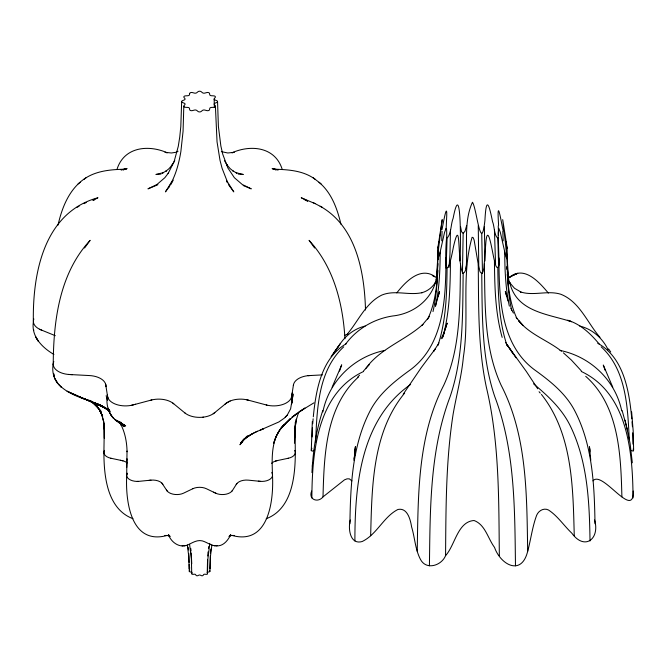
<?xml version="1.0" encoding="UTF-8"?>
<svg xmlns="http://www.w3.org/2000/svg" width="667" height="667" viewBox="0 0 667 667"><rect width="100%" height="100%" fill="white"/><g stroke="black" fill="none" stroke-linecap="round" stroke-linejoin="round"><path stroke-width="1" d="M104.285 428.623L103.902 452.326M498.616 238.227C494.305 238.002 494.397 225.429 492.571 221.769C489.803 208.296 486.318 192.404 484.934 220.31C480.982 255.786 476.588 207.662 472.453 202.251C463.206 222.269 467.992 247.007 466.116 268.568M506.536 246.148L507.22 248.124L502.701 219.618L507.22 258.337L506.67 258.554L505.528 255.286L500.367 232.483L498.824 228.372L498.116 233.3L498.916 257.879C500.2 266.441 496.748 273.22 494.43 260.463C493.038 256.87 487.936 220.152 485.868 242.288L483.967 267.734L482.991 271.903L481.524 273.353L480.14 271.861L478.814 267.634L474.12 240.028L473.153 237.635L472.103 237.277C460.897 275.771 469.668 317.459 463.382 357.003C461.606 376.296 456.445 395.022 453.143 414.065C445.789 460.855 445.981 508.421 445.564 555.661C441.537 565.674 426.13 570.552 420.443 559.346C415.182 549.358 414.857 537.585 411.606 526.905C410.463 519.927 407.587 507.437 397.966 509.455C383.5 516.733 376.922 534.517 362.164 541.521C349.917 545.147 347.899 528.247 350.325 519.977M126.688 475.329L127.022 451.034L127.064 451.767C126.847 441.404 124.771 430.874 119.41 421.877L120.485 423.537M466.65 225.613L464.999 231.249L463.165 233.283L462.431 273.337M437.844 247.816L442.204 219.618L437.952 253.31L437.927 258.846L439.57 254.552L444.539 232.483L446.081 228.372L446.665 229.973L446.732 236.235C444.639 257.445 445.414 288.994 453.41 247.04C461.464 211.914 456.853 265.825 463.165 273.32C462.581 314.607 463.573 357.145 450.083 396.757C429.723 450.542 430.198 509.163 429.423 565.833M446.506 238.636C451.551 234.342 450.625 224.345 453.143 218.251C461.864 172.978 460.697 257.77 459.905 260.964M460.53 263.815C459.763 304.544 461.155 347.424 443.738 385.293C417.5 436.243 418.209 495.448 417.225 551.276M447.073 267.959C446.782 294.014 446.181 320.685 437.844 345.639M450.475 229.915L449.967 254.385L449.033 267.409M450.475 260.463C450.233 285.226 449.775 310.355 443.538 334.467M314.774 449.917L312.273 451.175L311.264 450.592L312.331 421.436M445.998 257.879C445.764 297.399 444.656 345.848 408.738 370.994C393.813 381.841 379.031 393.838 370.31 410.488C352.176 445.156 350.525 485.468 349.9 523.77M447.073 238.653L446.115 268.201M440.187 252.076C440.087 270.168 439.361 288.394 435.551 306.145M103.919 425.771L103.969 422.778M294.939 436.018L294.922 436.843L295.039 428.648L296.34 419.293L295.089 427.83L295.289 452.059M370.652 535.751C371.961 487.31 372.111 432.466 404.652 393.088M437.785 247.941L437.577 260.972L436.251 280.198M437.785 258.671C437.652 276.38 436.968 294.239 433 311.564M438.352 254.877L438.553 241.838M438.386 259.613L438.553 248.541M354.894 540.987C354.919 484.876 360.488 419.593 410.597 384.484M126.997 459.605L127.013 458.854L126.78 467.459M207.237 572.628L207.554 559.972M272.503 475.654C273.787 501.192 268.476 545.414 232.141 535.476M315.599 442.271C317.033 409.546 317.892 370.66 343.747 346.823M311.672 491.037C308.012 499.4 317.917 503.352 323.011 496.882C324.095 455.644 325.554 406.803 358.462 376.997M207.479 573.737L207.846 559.179L209.797 543.38M312.148 436.96L312.381 427.714M311.864 497.957C312.148 452.76 316.933 393.397 363.64 371.452M53.235 364.666C53.427 321.194 59.263 273.587 90.137 240.353L84.584 247.999M183.809 106.253L183.066 131.299L180.865 151.576C178.789 164.04 175.421 176.522 168.693 187.344M33.35 321.386C32.616 273.103 43.989 212.465 97.966 197.74L93.138 200.317M295.314 425.996L294.455 443.238M295.314 452.626C295.239 476.321 292.063 508.971 266.241 518.718M442.079 231.341L441.729 240.829M209.938 568.376L210.355 555.544M181.657 101.584L180.815 126.413L179.756 136.952L178.272 146.34L174.104 161.614L168.142 173.478L168.434 173.028L164.841 177.705L157.003 184.451L147.957 188.844L153.293 186.668M209.938 571.252L210.422 556.578L211.881 544.947M446.131 229.406L446.732 215.783C447.148 199.783 442.188 229.415 441.971 229.598M437.911 263.665L436.326 280.115M437.911 270.494C436.785 287.185 434.909 304.402 427.447 319.61M311.956 472.62C312.956 451.609 316.083 430.599 322.753 410.597M312.339 466.425L312.573 462.923M207.745 555.986L208.046 551.926M312.715 423.745L313.131 418.793M313.298 416.808C315.941 390.395 321.202 358.237 346.306 343.705M354.994 451.692L355.444 446.665L354.144 460.23L355.444 446.665M210.422 553.568L210.855 549.041M354.185 458.579L355.094 450.333M208.471 548.366L208.679 546.581M257.445 431.224C251.151 434.125 244.922 437.652 240.52 443.146C246.298 435.809 255.203 432.191 263.573 428.723L260.23 430.098L278.823 421.986L284.175 418.251L287.244 415.107L290.629 408.813L292.988 394.639M311.256 450.25L311.864 448.266M292.588 397.357L293.096 393.964M292.154 400.042L291.579 403.418L292.371 398.691L291.529 404.094L292.054 400.717M291.812 402.076L292.263 399.366L291.696 402.743M292.038 393.905L292.179 393.013M293.363 385.418L293.438 384.976A18.026 10.405 0 0 1 309.763 375.521M293.438 384.951L291.637 396.473A17.951 10.364 0 0 1 266.225 404.944L248.032 400.083A17.951 10.364 0 0 0 225.821 403.518L224.904 404.277M291.896 394.797L291.521 397.032M292.146 400.05L292.68 396.665M291.921 401.401L292.471 398.016M466.65 264.766C465.766 267.45 466.075 272.053 463.165 273.32M445.564 555.661C455.111 545.231 457.52 521.611 474.079 520.51C485.343 524.712 487.869 538.519 494.53 547.407C500.3 564.149 520.602 576.238 527.297 552.751C530.782 540.37 532.158 527.347 536.652 515.283C538.469 510.764 543.838 507.545 548.491 510.005C557.687 515.991 563.857 525.629 571.786 533.133C584.701 551.084 600.158 538.744 594.58 519.977M126.763 474.537L127.139 473.22M438.511 245.606L438.119 247.023M438.227 296.431L439.528 291.504L435.426 306.053M58.021 225.121C62.089 207.012 69.626 188.102 86.001 177.789C97.982 170.352 112.373 169.476 126.08 169.176L120.952 169.843L127.089 168.568L123.412 169.835M339.528 371.102L341.704 364.816L332.099 387.302M436.602 277.647C432.8 299.091 413.807 313.773 392.738 315.975C374.004 318.801 356.953 328.789 345.656 344.072M126.847 474.204L127.097 473.362M296.215 420.093L298.658 412.098L298.324 412.865M442.388 338.294L445.639 327.705M442.938 336.585L443.78 333.909M445.456 328.531L447.165 323.161L443.513 334.184M322.87 411.898C329.081 380.824 354.069 356.62 384.892 350.417M592.98 480.882C602.051 469.401 634.059 520.852 633.233 491.037M116.983 169.401C123.987 146.823 148.366 144.414 167.267 152.793L165.007 152.326L171.436 152.985L175.888 152.301M441.154 338.744L443.338 333.975M170.752 184.634L173.237 180.14M171.886 181.674L172.136 181.232L165.424 191.879L169.635 186.218M279.873 429.923L276.188 436.285L273.653 443.388C275.513 436.185 279.481 429.815 284.35 424.27C270.802 437.685 271.811 457.57 272.52 475.112M435.559 282.224L436.068 281.349L434.842 283.442M174.771 160.58L171.961 165.249L172.278 164.824L169.126 168.551L165.599 171.461L166.191 170.994L162.356 173.095L163.24 172.678L155.92 174.462L160.98 174.104M438.961 342.963L433.567 351.434L435.134 349.066L421.294 367.567L403.21 394.214M232.041 491.029A10.772 6.22 0 0 0 232.399 490.537L236.502 484.084A10.655 6.153 0 0 1 248.341 480.148L260.047 481.324A10.672 6.161 0 0 0 272.369 474.195L271.819 472.369M236.21 484.542L236.527 484.042A10.572 6.103 0 0 1 236.893 483.55M337.994 347.307C343.83 337.01 353.493 328.806 365.141 326.063M435.142 282.85C432.083 287.685 427.222 291.354 421.661 292.763L422.319 292.588C408.988 295.739 394.756 289.67 381.774 295.097C365.616 302.985 358.296 321.227 347.165 334.242M335.634 350.375L340.462 343.38M333.292 353.535L338.202 346.515M331.107 356.637L336.093 349.566M429.59 316.316L421.936 325.454L422.945 324.354C404.936 340.595 380.173 348.307 365.616 368.693M280.44 429.206L290.453 418.467L280.907 428.456L285.784 422.961L297.457 413.081L292.021 417.175L304.952 408.062L299.233 411.806L313.924 402.851M244.822 438.194L239.995 444.772L243.388 439.953L241.262 442.354L246.698 437.035L241.988 441.554L244.997 438.578L252.76 433.525M363.59 370.869L369.46 364.515M357.512 377.355L359.538 375.204M285.318 417.15L287.244 415.107M396.79 292.871C406.111 280.99 421.702 265.041 436.835 278.039M245.531 437.569L247.674 435.701M214.841 412.523L213.94 413.248A18.476 10.664 0 0 1 213.207 413.773M323.011 496.882L344.505 479.84L347.048 478.848L349.316 478.848L351.934 480.882M78.114 183.909L80.24 182.266M83.975 179.356L86.001 177.789M93.272 200.425L94.772 199.316L93.147 200.242M189.745 570.669L189.545 570.81A1.151 0.667 0 0 0 190.028 571.861L191.237 572.119A1.151 0.667 0 0 1 191.712 572.311M176.472 152.143L178.081 151.209M509.73 277.138C524.454 265.066 539.545 282.575 548.366 293.08M76.688 207.47L79.081 206.236M84.017 203.66L86.26 202.501M123.12 169.843L124.379 169.243M193.213 488.544L192.98 488.644A10.347 5.978 0 0 0 192.755 488.753L183.642 493.138A10.655 6.153 0 0 1 166.817 490.537L166.533 490.095M230.165 401.017L226.255 403.176L214.282 412.981A17.951 10.364 0 0 1 184.934 412.981L173.387 403.518A17.951 10.364 0 0 0 151.176 400.083L132.991 404.944A17.951 10.364 0 0 1 107.579 396.473L105.77 384.951M154.219 186.285L157.904 184.726M344.597 335.418L348.091 333.992M231.191 535.443L228.989 536.518L230.74 534.676C228.006 540.328 223.187 546.673 216.083 545.781M275.513 461.055L277.614 460.513M134.934 404.427L135.643 404.235M150.792 400.192L151.851 399.917M133.525 404.802L131.374 405.328M288.436 458.221L288.002 458.312M167.35 535.476L170.227 536.518L168.476 534.676C171.269 542.596 179.948 548.624 188.202 544.764C192.538 542.663 197.215 539.595 202.276 540.879C207.312 542.304 211.614 546.323 217.134 545.839M463.165 233.283L461.556 231.782L460.53 226.563M230.549 535.668L231.858 535.476M203.368 417.15L202.893 417.2M126.772 474.17A10.705 6.186 0 0 0 139.161 481.324L150.892 480.148A10.655 6.153 0 0 1 162.715 484.084L162.881 484.35M149.158 480.323L149.608 480.273M167.067 535.476C130.74 545.414 125.421 501.192 126.705 475.654M150.517 480.182L150.975 480.14M309.938 375.554L309.555 375.571A17.826 10.288 0 0 0 308.012 375.696M182.083 545.839L183.125 545.781M184.034 545.731L184.959 545.681M310.322 375.529L311.097 375.488M309.696 375.563L322.444 374.896M164.799 535.476L169.451 535.468M229.756 535.468L234.409 535.476M238.236 174.104L243.288 174.462L235.976 172.678L236.852 173.095L233.016 170.994L233.617 171.461L230.082 168.551L226.93 164.824L227.247 165.249L224.445 160.58M72.461 374.671L68.593 374.454M214.249 545.681L215.183 545.731M260.155 481.332L260.614 481.366M258.337 481.149L259.705 481.282M111.097 458.287L110.88 458.246A10.722 6.195 0 0 1 104.461 450.375M120.402 460.263L120.835 460.355M110.88 458.246L122.053 460.614A10.655 6.153 0 0 1 127.147 462.898M121.269 460.447L122.128 460.63A10.58 6.103 0 0 1 122.978 460.839M246.457 399.716L248.599 400.242M266.933 405.127L266.225 404.944M560.013 350.417C590.42 356.595 615.408 380.198 621.719 410.905M579.765 326.063C592.346 329.039 602.735 338.361 608.187 349.925M221.361 151.634L227.78 152.985L234.2 152.326L231.949 152.793C250.85 144.414 275.229 146.823 282.233 169.401M275.805 169.835L272.128 168.568L278.264 169.843L273.137 169.176C287.544 169.551 303.235 170.352 315.233 179.356M132.966 518.718C107.154 508.971 103.977 476.321 103.902 452.626M315.191 203.66L301.242 197.74L307.687 201.176L304.444 199.316L305.936 200.425M55.303 335.693L40.962 329.857A17.951 10.364 0 0 1 33.85 318.968M41.763 330.182L40.495 329.665A18.484 10.672 0 0 1 39.586 329.24M243.147 185.501L251.251 188.844L242.213 184.451L234.375 177.705L227.872 167.967L222.778 154.327L220.869 146.031L218.392 126.413L217.55 101.584M216.391 493.497L214.949 492.838M274.829 169.243L276.088 169.843M213.532 492.154L214.24 492.496M109.355 410.247L92.863 402.159L102.618 406.453L109.33 410.43M107.679 409.163L91.187 401.526L101.192 405.786L109.23 410.197L102.618 406.453L96.09 403.335L109.188 410.18M597.715 343.247C624.145 357.77 629.223 391.529 631.774 418.793M320.135 206.236C356.286 226.296 364.482 272.253 365.508 310.038M312.948 202.501L322.52 207.47M581.265 371.452C627.972 393.397 632.758 452.76 633.041 497.957M432.291 275.504L434.601 276.788M116.458 420.56L125.679 425.863L119.868 422.761L124.354 425.346C113.623 421.619 106.77 411.522 106.92 400.258M630.732 450.308L633.233 451.167L633.283 448.849M89.486 400.575L97.549 405.052L84.909 398.958L93.288 402.626L79.506 396.873L87.852 400.242C71.119 394.631 49.283 385.809 53.227 363.857M88.628 400.075L94.422 403.543L89.778 400.4M119.868 422.761L123.278 424.846L118.184 421.236L124.829 426.396L120.252 422.269L123.437 425.329L121.577 423.412M108.663 410.03L97.59 403.877L109.346 410.622M106.286 408.421L108.713 409.938M110.122 411.139L98.983 404.427L106.086 408.446L100.2 404.961L110.022 411.539M53.91 354.452C42.446 347.774 31.032 336.543 33.375 321.944M209.571 570.744L209.671 570.81A1.151 0.667 0 0 1 209.188 571.861L207.979 572.119A1.151 0.667 0 0 0 207.237 572.853L207.462 573.587A1.151 0.667 0 0 1 206.128 574.354L204.861 574.22A1.151 0.667 0 0 0 203.585 574.654L203.143 575.346A1.151 0.667 0 0 1 201.326 575.629L200.342 575.154A1.151 0.667 0 0 0 198.866 575.154L197.882 575.629A1.151 0.667 0 0 1 196.065 575.346L195.623 574.654A1.151 0.667 0 0 0 194.347 574.22L193.08 574.354A1.151 0.667 0 0 1 191.754 573.587L191.971 572.853A1.151 0.667 0 0 0 191.971 572.628M189.745 568.968L189.545 568.818A1.151 0.667 0 0 1 189.787 567.842M92.813 402.56L91.579 401.634L97.023 406.478L91.296 401.125L101.176 411.531L95.639 404.611L99.733 410.297L99.416 409.796L102.643 416.258L99.175 409.263L102.268 415.758L99.408 409.58L101.976 415.216L101.784 414.632L103.685 421.827L101.692 414.057M185.576 413.473L184.934 412.981M561.439 351.192C547.615 340.278 529.806 334.551 518.459 320.519L522.911 325.371L516.141 317.4M172.836 403.093L173.754 403.818M318.968 182.266C331.524 192.646 337.269 208.754 340.929 224.162M313.207 177.789L321.102 183.909M601.167 346.823C626.296 369.835 627.697 407.412 629.239 439.178M563.39 352.843L571.386 360.063L581.316 370.86M533.567 383.842C547.999 395.873 562.139 409.004 570.435 426.188C587.652 461.706 589.453 502.209 590.012 540.987M585.718 376.33C619.276 406.028 620.835 455.353 621.894 496.882M60.63 386.535L61.181 387.085L58.262 384.159M599.249 344.072C590.754 333.884 580.682 324.137 567.65 320.235L571.577 321.719C547.949 313.924 516.241 312.023 509.68 282.241M161.939 483.133L166.817 490.537A10.689 6.17 0 0 0 167.217 491.087M539.069 391.721L540.253 393.088M515.241 356.678L516.083 357.795L507.028 344.764L526.371 371.519L537.727 388.769M541.437 394.447C572.761 433.925 572.986 487.802 574.254 535.751M599.983 337.352C587.394 322.936 579.74 301.717 560.822 294.264C547.599 290.062 533.525 296.281 520.352 291.871L521.002 292.071L514.49 288.269L509.471 282.408L510.197 283.683L508.479 280.64M314.624 247.999L309.071 240.353C333.692 266.9 342.896 303.41 344.956 338.711M513.507 354.36L505.628 342.438M228.456 184.634L233.792 191.879L227.072 181.232L227.322 181.674L222.078 168.259L220.018 160.363L217.042 141.821L215.408 106.253M608.579 348.924L610.705 351.976M121.686 423.503L123.887 426.688M119.385 421.894L121.227 425.162L119.385 421.877M226.472 181.04L227.464 182.833M510.922 308.321L513.415 313.106M517.05 318.776C510.455 304.969 508.512 289.503 507.237 274.412M612.798 387.285L603.293 365.032L605.152 370.36M107.604 400.325L106.528 397.79L106.778 398.424M507.062 345.639C498.724 320.685 498.124 294.014 497.832 267.959M622.128 410.53L627.43 429.873M508.021 301.017L505.336 291.362L506.678 296.415M502.159 337.394C495.156 312.423 494.697 286.218 494.43 260.463M625.121 420.168L630.065 443.305L632.324 462.823M106.17 395.631L106.962 399.066M511.714 310.614C507.895 293.588 507.27 276.055 507.128 258.671M503.193 230.849C501.451 223.303 496.59 193.088 498.591 225.246M509.355 306.145C505.544 288.394 504.827 270.168 504.719 252.076M189.586 544.28L191.371 559.179L191.737 573.737M106.495 397.607L106.703 398.933M105.903 385.759L105.761 384.867A17.826 10.288 0 0 0 105.536 383.975M107.437 395.581L107.545 396.248M187.327 544.947L188.786 556.578L189.278 571.252M105.97 386.21L106.036 386.652M107.295 394.689L107.37 395.139M508.879 282.174L507.237 267.534M190.745 548.366L191.062 551.034M103.527 421.244L104.344 429.281L103.485 420.619M631.624 411.856L633.183 430.882L633.633 450.1M589.92 451.934L589.478 446.915L589.811 450.358M589.478 446.915L590.77 460.247M508.754 281.14L507.329 260.972L507.128 247.941M188.177 547.223L188.444 549.942M632.024 421.769L632.441 426.722M191.237 552.943L191.754 563.865M498.649 266.175L497.832 238.653M495.581 264.482L494.43 229.915M506.603 255.853L506.753 258.779M506.803 266.55L506.953 269.501M503.176 240.854L502.826 231.357M482.474 273.337L481.741 233.283M33.692 329.773L33.725 330.44M485.001 260.964L484.375 226.563M498.241 225.871L498.541 235.251M188.786 553.568L189.078 562.456M189.145 564.432L189.278 568.376M103.902 425.996L104.269 438.294M478.798 268.568L478.256 225.613M214.149 99.125L214.374 107.362M632.658 432.85L632.941 444.155M595.006 523.77C594.38 485.468 592.73 445.156 574.595 410.488C565.874 393.838 551.092 381.841 536.168 370.994C500.25 345.848 499.149 297.399 498.916 257.879M295.248 422.353L295.314 426.296M506.361 241.838L506.495 250.867M506.361 248.541L506.511 258.604M527.689 551.276C526.697 495.448 527.414 436.243 501.167 385.293C483.75 347.424 485.142 304.544 484.375 263.815M515.483 565.833C514.707 509.163 515.182 450.542 494.822 396.757C481.332 357.145 482.324 314.607 481.741 273.32M499.341 555.661C498.708 499.533 499.5 442.538 486.435 387.569C477.814 347.265 478.698 305.744 478.256 264.766M53.819 361.539A17.951 10.364 0 0 0 69.551 374.52L89.511 375.563A18.017 10.405 0 0 1 105.836 384.992M108.337 398.666A18.001 10.389 0 0 1 107.579 396.473M271.602 463.315A10.655 6.153 0 0 1 277.164 460.614L288.336 458.246A10.655 6.153 0 0 0 294.714 450.425M295.139 425.046A10.664 6.161 0 0 1 294.372 428.689M104.502 428.197A10.655 6.153 0 0 1 104.369 424.337M192.78 488.736A10.655 6.153 0 0 1 206.462 488.753L215.566 493.138A10.655 6.153 0 0 0 232.399 490.537M209.797 568.076A1.151 0.667 0 0 1 209.746 568.759M272.486 474.737A10.855 6.27 0 0 1 272.528 475.271M138.244 481.391A10.855 6.27 0 0 1 137.327 481.407M189.67 93.472L189.478 94.722A1.934 1.117 0 0 1 187.719 95.731L185.568 95.848A1.934 1.117 0 0 0 183.984 97.432L184.892 98.566A1.934 1.117 0 0 1 184.25 99.95L182.483 100.667A1.934 1.117 0 0 0 182.483 102.493L184.25 103.218A1.934 1.117 0 0 1 184.892 104.602L183.984 105.736A1.934 1.117 0 0 0 185.568 107.32L187.719 107.429A1.934 1.117 0 0 1 189.478 108.446L189.67 109.688A1.934 1.117 0 0 0 192.413 110.597L194.38 110.08A1.934 1.117 0 0 1 196.773 110.447L198.024 111.464A1.934 1.117 0 0 0 201.192 111.464L202.435 110.447A1.934 1.117 0 0 1 204.836 110.08L206.795 110.597A1.934 1.117 0 0 0 209.538 109.688L209.738 108.446A1.934 1.117 0 0 1 211.489 107.429L213.648 107.32A1.934 1.117 0 0 0 215.233 105.736L214.324 104.602A1.934 1.117 0 0 1 214.966 103.218L216.733 102.493A1.934 1.117 0 0 0 216.733 100.667L214.966 99.95A1.934 1.117 0 0 1 214.324 98.566L215.233 97.432A1.934 1.117 0 0 0 213.648 95.848L211.489 95.731A1.934 1.117 0 0 1 209.738 94.722L209.538 93.472A1.934 1.117 0 0 0 206.795 92.563L204.836 93.088A1.934 1.117 0 0 1 202.435 92.713L201.192 91.696A1.934 1.117 0 0 0 198.024 91.696L196.773 92.713A1.934 1.117 0 0 1 194.38 93.088L192.413 92.563A1.934 1.117 0 0 0 189.67 93.472M240.587 443.855L240.278 444.314L244.064 439.019L240.587 443.855M511.005 276.38L508.471 277.906L515.041 274.32L511.005 276.38M516.225 273.912L513.598 274.971L517.75 273.32L516.225 273.912M89.503 400.884L81.091 397.565L89.503 400.884M82.775 398.249L67.217 391.271L82.775 398.249M101.192 405.786L94.514 402.768L108.037 409.43L101.192 405.786M123.637 424.704L114.891 419.501L123.637 424.704M113.757 418.501L111.631 416.075L113.757 418.501M123.312 426.08L121.177 422.803L123.312 426.08M38.428 341.362L35.576 336.76L38.428 341.362M122.778 425.446L121.219 422.92L122.778 425.446M122.278 424.779L120.752 422.186L122.278 424.779M111.206 415.491L109.671 412.781L111.206 415.491M57.354 382.983L55.044 378.923L57.354 382.983M109.388 412.139L108.221 408.312L109.388 412.139M54.386 376.963L53.577 373.47L54.536 377.63L54.386 376.963"/></g></svg>
